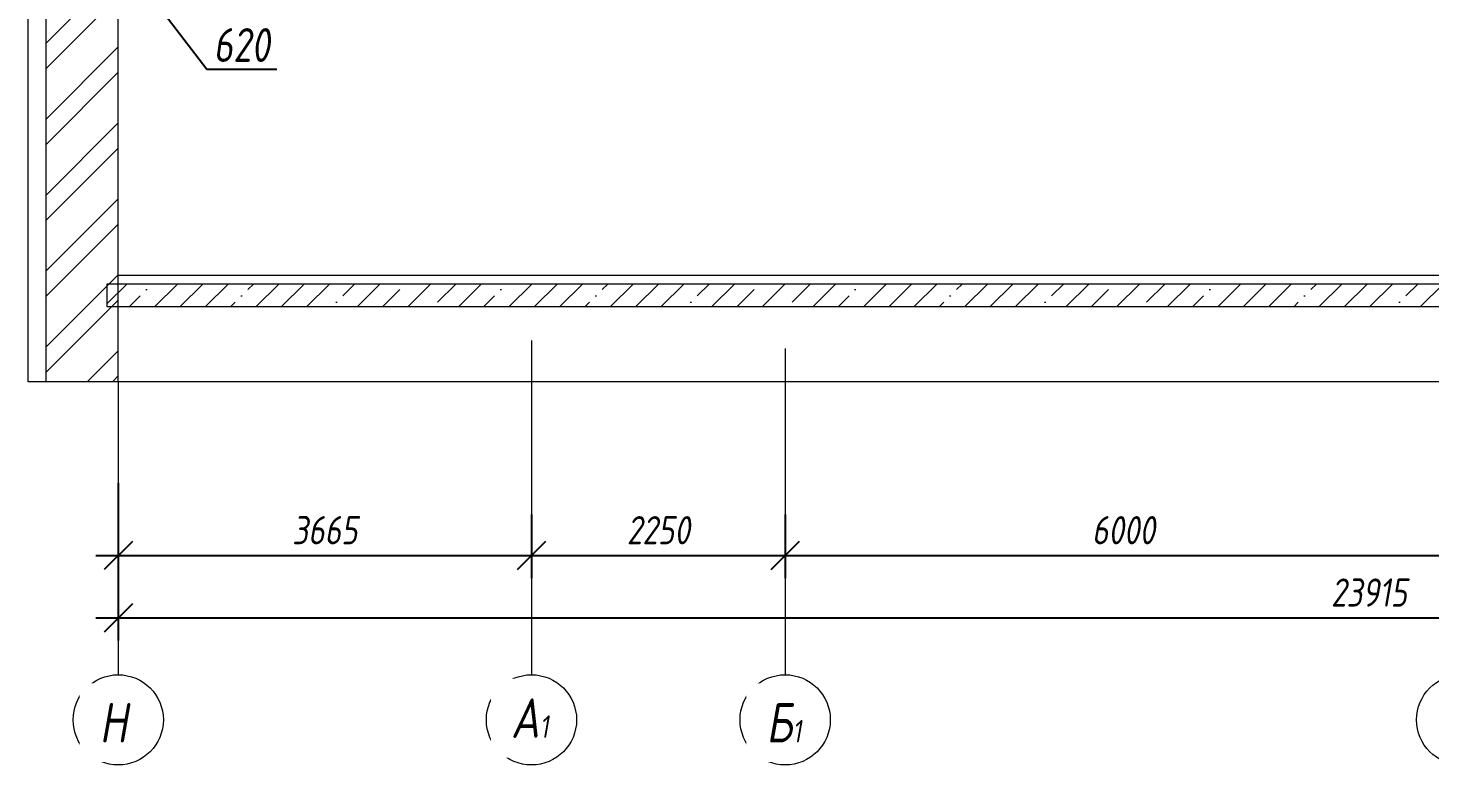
# Model space of a CAD drawing. Header units: millimetres. Extents: x 0 to 9483559, y -180456 to 305735.
# Drawn here: x 605542 to 617976, y 581 to 7117 of the extents above; entities that cross this region are included whole.
import ezdxf

# ---------------------------------------------------------------- set-up
doc = ezdxf.new("R2010")
doc.units = ezdxf.units.MM
for name, color, linetype, lineweight in [('АР_Оси', 7, 'Continuous', 25), ('АР_Сущ Несущая стена', 250, 'Continuous', 50), ('АР_Штриховка монолит', 29, 'Continuous', 9)]:
    doc.layers.add(name, color=color, linetype=linetype, lineweight=lineweight)
doc.layers.add('АР_Перегородки кирпич', color=34, linetype='Continuous')
doc.layers.add('ТХ_мебель передв', color=251, linetype='Continuous')
doc.styles.add('GOST 2.304', font='CS_Gost2304.shx')
doc.styles.add('Архитектурный размер', font='isocpeur.ttf', dxfattribs={"width": 0.8, "oblique": 8})
doc.styles.add('ГОСТ 2.304', font='CS_Gost2304.shx', dxfattribs={"oblique": 10})
doc.dimstyles.new('KK 100', dxfattribs={"dimscale": 100, "dimtxt": 3, "dimasz": 2, "dimexe": 1.5, "dimexo": 2, "dimtad": 1, "dimdec": 0, "dimtxsty": 'GOST 2.304', "dimblk": 'OBLIQUE', "dimcen": 2.5, "dimdle": 1.5, "dimadec": 0, "dimazin": 0, "dimtfac": 1, "dimtdec": 0, "dimtmove": 0, "dimatfit": 3, "dimarcsym": 0})
doc.dimstyles.new('СПДС', dxfattribs={"dimscale": 100, "dimtxt": 2.5, "dimasz": 2.5, "dimexe": 2, "dimexo": 0.625, "dimgap": 1, "dimtad": 1, "dimdec": 0, "dimrnd": 5, "dimtxsty": 'ГОСТ 2.304', "dimblk": 'OBLIQUE', "dimblk1": 'OBLIQUE', "dimblk2": 'OBLIQUE', "dimcen": 2.5, "dimdle": 2, "dimadec": 0, "dimazin": 2, "dimtfac": 0.75, "dimtdec": 4, "dimtmove": 1, "dimatfit": 3, "dimfxl": 1, "dimtfill": 1, "dimtolj": 1, "dimarcsym": 1})

# ---------------------------------------------------------------- blocks, each defined once
blk = doc.blocks.new('_Oblique')
at = {"color": 0, "linetype": 'ByBlock', "lineweight": -2}
blk.add_line((-0.5, -0.5), (0.5, 0.5), dxfattribs=at)
blk = doc.blocks.new('*D273')
at = {"layer": 'Defpoints', "color": 0, "linetype": 'ByBlock', "transparency": 16777216}
for p in [(606342, 2866), (610007, 2866), (610007, 2438)]:
    blk.add_point(p, dxfattribs=at)
at = {"layer": 'АР_Оси', "color": 0, "linetype": 'ByBlock', "lineweight": -2, "transparency": 16777216}
for p, q in [((606342, 2803), (606342, 2238)), ((610007, 2803), (610007, 2238)), ((606142, 2438), (610207, 2438))]:
    blk.add_line(p, q, dxfattribs=at)
at = {"layer": 'АР_Оси', "color": 0, "linetype": 'ByBlock', "lineweight": -2, "transparency": 16777216, "xscale": 250, "yscale": 250, "zscale": 250, "rotation": 180}
blk.add_blockref('_Oblique', (606342, 2438), dxfattribs=at)
at = {"layer": 'АР_Оси', "color": 0, "linetype": 'ByBlock', "lineweight": -2, "transparency": 16777216, "xscale": 250, "yscale": 250, "zscale": 250}
blk.add_blockref('_Oblique', (610007, 2438), dxfattribs=at)
at = {"layer": 'АР_Оси', "color": 0, "linetype": 'ByBlock', "lineweight": 9, "transparency": 16777216, "insert": (608174, 2663), "char_height": 250, "attachment_point": 5, "style": 'ГОСТ 2.304', "bg_fill": 3, "box_fill_scale": 1.1, "bg_fill_color": 256, "bg_fill_true_color": 13158600, "bg_fill_transparency": 0}
blk.add_mtext('\\A1;3665', dxfattribs=at)
blk = doc.blocks.new('*D274')
at = {"layer": 'Defpoints', "color": 0, "linetype": 'ByBlock', "transparency": 16777216}
for p in [(610007, 2866), (612257, 2866), (612257, 2438)]:
    blk.add_point(p, dxfattribs=at)
at = {"layer": 'АР_Оси', "color": 0, "linetype": 'ByBlock', "lineweight": -2, "transparency": 16777216}
for p, q in [((610007, 2803), (610007, 2238)), ((612257, 2803), (612257, 2238)), ((609807, 2438), (612457, 2438))]:
    blk.add_line(p, q, dxfattribs=at)
at = {"layer": 'АР_Оси', "color": 0, "linetype": 'ByBlock', "lineweight": -2, "transparency": 16777216, "xscale": 250, "yscale": 250, "zscale": 250, "rotation": 180}
blk.add_blockref('_Oblique', (610007, 2438), dxfattribs=at)
at = {"layer": 'АР_Оси', "color": 0, "linetype": 'ByBlock', "lineweight": -2, "transparency": 16777216, "xscale": 250, "yscale": 250, "zscale": 250}
blk.add_blockref('_Oblique', (612257, 2438), dxfattribs=at)
at = {"layer": 'АР_Оси', "color": 0, "linetype": 'ByBlock', "lineweight": 9, "transparency": 16777216, "insert": (611132, 2663), "char_height": 250, "attachment_point": 5, "style": 'ГОСТ 2.304', "bg_fill": 3, "box_fill_scale": 1.1, "bg_fill_color": 256, "bg_fill_true_color": 13158600, "bg_fill_transparency": 0}
blk.add_mtext('\\A1;2250', dxfattribs=at)
blk = doc.blocks.new('*D275')
at = {"layer": 'Defpoints', "color": 0, "linetype": 'ByBlock', "transparency": 16777216}
for p in [(612257, 2866), (618257, 2866), (618257, 2438)]:
    blk.add_point(p, dxfattribs=at)
at = {"layer": 'АР_Оси', "color": 0, "linetype": 'ByBlock', "lineweight": -2, "transparency": 16777216}
for p, q in [((612257, 2803), (612257, 2238)), ((618257, 2803), (618257, 2238)), ((612057, 2438), (618457, 2438))]:
    blk.add_line(p, q, dxfattribs=at)
at = {"layer": 'АР_Оси', "color": 0, "linetype": 'ByBlock', "lineweight": -2, "transparency": 16777216, "xscale": 250, "yscale": 250, "zscale": 250, "rotation": 180}
blk.add_blockref('_Oblique', (612257, 2438), dxfattribs=at)
at = {"layer": 'АР_Оси', "color": 0, "linetype": 'ByBlock', "lineweight": -2, "transparency": 16777216, "xscale": 250, "yscale": 250, "zscale": 250}
blk.add_blockref('_Oblique', (618257, 2438), dxfattribs=at)
at = {"layer": 'АР_Оси', "color": 0, "linetype": 'ByBlock', "lineweight": 9, "transparency": 16777216, "insert": (615257, 2663), "char_height": 250, "attachment_point": 5, "style": 'ГОСТ 2.304', "bg_fill": 3, "box_fill_scale": 1.1, "bg_fill_color": 256, "bg_fill_true_color": 13158600, "bg_fill_transparency": 0}
blk.add_mtext('\\A1;6000', dxfattribs=at)
blk = doc.blocks.new('*D268')
at = {"layer": 'Defpoints', "color": 0, "linetype": 'ByBlock', "transparency": 16777216}
for p in [(606342, 3143), (630257, 3143), (630257, 1885)]:
    blk.add_point(p, dxfattribs=at)
at = {"layer": 'АР_Оси', "color": 0, "linetype": 'ByBlock', "lineweight": -2, "transparency": 16777216}
for p, q in [((606342, 3081), (606342, 1685)), ((630257, 3081), (630257, 1685)), ((606142, 1885), (630457, 1885))]:
    blk.add_line(p, q, dxfattribs=at)
at = {"layer": 'АР_Оси', "color": 0, "linetype": 'ByBlock', "lineweight": -2, "transparency": 16777216, "xscale": 250, "yscale": 250, "zscale": 250, "rotation": 180}
blk.add_blockref('_Oblique', (606342, 1885), dxfattribs=at)
at = {"layer": 'АР_Оси', "color": 0, "linetype": 'ByBlock', "lineweight": -2, "transparency": 16777216, "xscale": 250, "yscale": 250, "zscale": 250}
blk.add_blockref('_Oblique', (630257, 1885), dxfattribs=at)
at = {"layer": 'АР_Оси', "color": 0, "linetype": 'ByBlock', "lineweight": 9, "transparency": 16777216, "insert": (617435, 2110), "char_height": 250, "attachment_point": 5, "style": 'ГОСТ 2.304', "bg_fill": 3, "box_fill_scale": 1.1, "bg_fill_color": 256, "bg_fill_true_color": 13158600, "bg_fill_transparency": 0}
blk.add_mtext('\\A1;23915', dxfattribs=at)
blk = doc.blocks.new('*D260')
at = {"layer": 'Defpoints', "color": 0, "ltscale": 100, "transparency": 16777216}
for p in [(606342, 8846), (606962, 8846), (606342, 7376)]:
    blk.add_point(p, dxfattribs=at)
at = {"layer": 'ТХ_мебель передв', "color": 0, "lineweight": -2, "ltscale": 100, "transparency": 16777216}
for p, q in [((606342, 8646), (606342, 7226)), ((606962, 8646), (606962, 7226)), ((607112, 7376), (606192, 7376)), ((606652, 7376), (607126, 6753)), ((607126, 6753), (607749, 6753))]:
    blk.add_line(p, q, dxfattribs=at)
at = {"layer": 'ТХ_мебель передв', "color": 0, "lineweight": -2, "ltscale": 100, "transparency": 16777216, "xscale": 200, "yscale": 200, "zscale": 200, "rotation": 180}
blk.add_blockref('_Oblique', (606342, 7376), dxfattribs=at)
at = {"layer": 'ТХ_мебель передв', "color": 0, "lineweight": -2, "ltscale": 100, "transparency": 16777216, "xscale": 200, "yscale": 200, "zscale": 200}
blk.add_blockref('_Oblique', (606962, 7376), dxfattribs=at)
at = {"layer": 'ТХ_мебель передв', "color": 0, "lineweight": 9, "ltscale": 100, "transparency": 16777216, "insert": (607438, 6966), "char_height": 300, "attachment_point": 5, "style": 'Архитектурный размер'}
blk.add_mtext('620', dxfattribs=at)
blk = doc.blocks.new('АР разрез')
at = {"layer": 'АР_Перегородки кирпич', "lineweight": 9, "ltscale": 500, "true_color": 0x000000, "transparency": 33554610}
h = blk.add_hatch(dxfattribs=at)
h.set_pattern_fill('ANSI32', color=18, scale=50)
h.set_pattern_definition([(45, (272920, -290776), (-336.7596, 336.7596), []), (45, (273144.5, -290776), (-336.7596, 336.7596), [])])
edge = h.paths.add_edge_path()
edge.add_line((606341.7, 18765.6), (606341.7, 3978.2))
edge.add_line((606341.7, 3978.2), (605701.7, 3978.1))
edge.add_line((605701.7, 3978.1), (605701.7, 18765.6))
edge.add_line((605701.7, 18765.6), (606341.7, 18765.7))
at = {"layer": 'АР_Штриховка монолит', "lineweight": 9, "ltscale": 10}
h = blk.add_hatch(dxfattribs=at)
h.set_pattern_fill('ANSI35', color=256, scale=50)
h.set_pattern_definition([(45, (272920, -294976.02), (-224.5064, 224.5064), []), (45, (273144.5, -294976.02), (-224.5064, 224.5064), [396.875, -79.375, 0, -79.375])])
h.paths.add_polyline_path([(630534.8, 4846.1), (606241.6, 4846), (606241.7, 4646.1), (617801.8, 4646), (617829.6, 4646.1), (630538.3, 4646.1)])
at = {"layer": 'АР_Оси', "lineweight": 9}
for p, q in [((612256.7, 4273.8), (612256.7, 1386.3)), ((606341.7, 3978.1), (606341.7, 1386.3))]:
    blk.add_line(p, q, dxfattribs=at)
for centre in [(606341.7, 980.8), (610006.7, 980.8), (612256.7, 980.8), (618256.7, 980.8)]:
    blk.add_circle(centre, 400, dxfattribs=at)
at = {"layer": 'АР_Сущ Несущая стена', "lineweight": 9, "ltscale": 50}
for p, q in [((606341.7, 4926.1), (630056.5, 4926.1)), ((606341.7, 4646.1), (629736.5, 4646.1))]:
    blk.add_line(p, q, dxfattribs=at)
for points in [[(605541.7, 18765.6), (630536.5, 18765.6), (630536.5, 3978.1), (605541.7, 3978.1)], [(606241.7, 4646.1), (630536.5, 4646.1), (630536.5, 4846.1), (606241.7, 4846.1)]]:
    blk.add_lwpolyline(points, close=True, dxfattribs=at)
for points in [[(605701.7, 3978.1), (605701.7, 18765.6)], [(630056.5, 8846.1), (630056.5, 3978.1), (606341.7, 3978.1), (606341.7, 8846.1)]]:
    blk.add_lwpolyline(points, dxfattribs=at)
at = {"layer": 'ТХ_мебель передв', "lineweight": 9, "ltscale": 100}
dim = blk.add_linear_dim(base=(606341.7, 7376.1), p1=(606961.7, 8846.1), p2=(606341.7, 8846.1), dimstyle='KK 100', override={"dimtxsty": 'Архитектурный размер', "dimtmove": 1}, dxfattribs=at)
dim.commit()
dim.dimension.update_dxf_attribs({"geometry": '*D260', "text_midpoint": (607188.7, 6753.3), "dimtype": 128})
at = {"layer": 'АР_Оси', "lineweight": 9, "char_height": 350, "width": 123.867, "attachment_point": 1, "line_spacing_factor": 1.149209, "style": 'ГОСТ 2.304', "bg_fill": 2}
for s, insert in [('Н', (606173.7, 1130.8)), ('Б{\\H0.57143x;1}', (612088.7, 1130.8))]:
    blk.add_mtext(s, dxfattribs=dict(at, insert=insert))
at = {"layer": 'АР_Оси', "color": 18, "linetype": 'ByBlock', "lineweight": 9, "true_color": 0x000000}
dim = blk.add_linear_dim(base=(610006.7, 2438), p1=(606341.7, 2866), p2=(610006.7, 2866), dimstyle='СПДС', dxfattribs=at)
dim.commit()
dim.dimension.update_dxf_attribs({"geometry": '*D273', "text_midpoint": (608174.2, 2663)})
at = {"layer": 'АР_Оси', "lineweight": 9}
blk.add_line((610006.7, 4345.6), (610006.7, 1386.3), dxfattribs=at)
at = {"layer": 'АР_Оси', "lineweight": 9, "insert": (609824.1, 1171.1), "char_height": 350, "width": 123.867, "attachment_point": 1, "line_spacing_factor": 1.149209, "style": 'ГОСТ 2.304', "bg_fill": 2}
blk.add_mtext('А{\\H0.57143x;1}', dxfattribs=at)
at = {"layer": 'АР_Оси', "color": 18, "linetype": 'ByBlock', "lineweight": 9, "true_color": 0x000000}
dim = blk.add_linear_dim(base=(612256.7, 2438), p1=(610006.7, 2866), p2=(612256.7, 2866), dimstyle='СПДС', dxfattribs=at)
dim.commit()
dim.dimension.update_dxf_attribs({"geometry": '*D274', "text_midpoint": (611131.7, 2663)})
dim = blk.add_linear_dim(base=(618256.7, 2438), p1=(612256.7, 2866), p2=(618256.7, 2866), dimstyle='СПДС', dxfattribs=at)
dim.commit()
dim.dimension.update_dxf_attribs({"geometry": '*D275', "text_midpoint": (615256.7, 2663)})
dim = blk.add_linear_dim(base=(630256.7, 1885), p1=(606341.7, 3143.3), p2=(630256.7, 3143.3), dimstyle='СПДС', dxfattribs=at)
dim.commit()
dim.dimension.update_dxf_attribs({"geometry": '*D268', "text_midpoint": (617434.6, 1885), "dimtype": 160})

msp = doc.modelspace()

# ---------------------------------------------------------------- block references
at = {"color": 12, "true_color": 0xe00000}
msp.add_blockref('АР разрез', (0, 0), dxfattribs=at)

doc.saveas('drawing.dxf')
